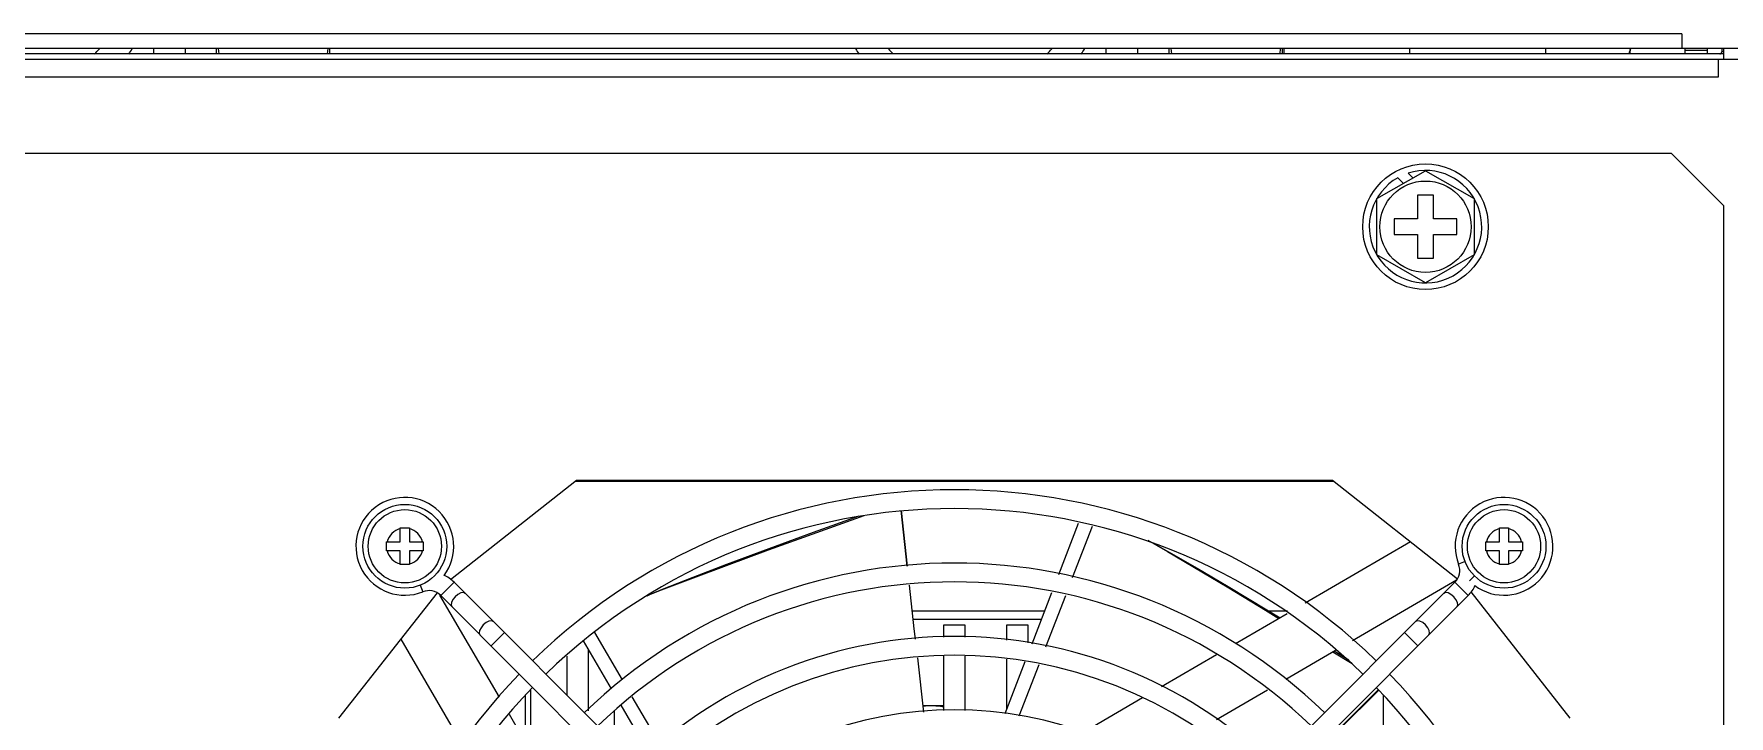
# Model space of a CAD drawing. Header units: millimetres. Extents: x 0 to 141, y -1 to 90.
# Drawn here: x 16.5 to 32.69, y 42.33 to 48.84 of the extents above; entities that cross this region are included whole.
import ezdxf

# ---------------------------------------------------------------- set-up
doc = ezdxf.new("R2010")
doc.units = ezdxf.units.MM

msp = doc.modelspace()

# ---------------------------------------------------------------- linework, layer by layer
for p, q in [((32.24, 48.84), (2.94, 48.84)), ((32.24, 48.84), (32.24, 48.7)), ((34.44, 48.7), (1.44, 48.7)), ((1.44, 48.6), (34.39, 48.6)), ((32.64, 48.65), (2.84, 48.65)), ((17.642, 48.65), (17.642, 48.7)), ((17.942, 48.7), (17.942, 48.65)), ((18.242, 48.65), (18.242, 48.7)), ((18.258, 48.7), (18.265, 48.65)), ((19.305, 48.7), (19.298, 48.65)), ((19.322, 48.7), (19.322, 48.65)), ((26.74, 48.65), (26.74, 48.7)), ((27.04, 48.7), (27.04, 48.65)), ((27.34, 48.65), (27.34, 48.7)), ((27.357, 48.7), (27.363, 48.65)), ((28.403, 48.7), (28.397, 48.65)), ((28.42, 48.7), (28.42, 48.65)), ((28.44, 48.65), (28.44, 48.7)), ((29.64, 48.65), (29.64, 48.7)), ((30.94, 48.65), (30.94, 48.7)), ((31.74, 48.65), (31.74, 48.669)), ((31.742, 48.668), (31.741, 48.65)), ((31.744, 48.685), (31.742, 48.668)), ((32.27, 48.65), (32.27, 48.7)), ((32.27, 48.686), (32.48, 48.686)), ((32.48, 48.7), (32.48, 48.65)), ((32.59, 48.43), (32.59, 48.6)), ((32.62, 48.7), (32.62, 48.67)), ((32.64, 48.67), (32.62, 48.67)), ((32.64, 48.6), (32.64, 48.7)), ((2.99, 48.43), (32.59, 48.43)), ((32.14, 47.7), (3.44, 47.7)), ((32.64, 47.2), (32.14, 47.7)), ((29.326, 47.268), (29.79, 47.535)), ((29.526, 47.468), (29.58, 47.414)), ((29.67, 47.466), (29.625, 47.511)), ((29.79, 47.535), (30.254, 47.268)), ((29.715, 47.3), (29.715, 47.075)), ((29.865, 47.3), (29.715, 47.3)), ((29.865, 47.075), (29.865, 47.3)), ((29.326, 46.732), (29.326, 47.268)), ((30.254, 47.268), (30.254, 46.732)), ((32.64, 30.2), (32.64, 47.2)), ((29.49, 47.075), (29.49, 46.925)), ((29.715, 47.075), (29.49, 47.075)), ((30.09, 47.075), (29.865, 47.075)), ((30.09, 46.925), (30.09, 47.075)), ((29.49, 46.925), (29.715, 46.925)), ((29.715, 46.925), (29.715, 46.7)), ((29.865, 46.7), (29.865, 46.925)), ((29.865, 46.925), (30.09, 46.925)), ((29.79, 46.464), (29.326, 46.732)), ((29.715, 46.7), (29.865, 46.7)), ((30.254, 46.732), (29.79, 46.464)), ((20.476, 43.632), (21.68, 44.58)), ((28.917, 44.567), (21.663, 44.567)), ((21.68, 44.58), (28.9, 44.58)), ((28.9, 44.58), (30.095, 43.639)), ((23.944, 44.085), (24.379, 44.242)), ((23.976, 44.083), (24.429, 44.245)), ((24.84, 43.759), (24.78, 44.292)), ((24.843, 43.759), (24.786, 44.292)), ((19.996, 43.994), (19.996, 44.125)), ((19.996, 44.125), (20.084, 44.125)), ((20.084, 44.125), (20.084, 43.994)), ((26.287, 43.68), (26.475, 44.17)), ((26.419, 43.652), (26.608, 44.143)), ((30.496, 43.994), (30.496, 44.125)), ((30.496, 44.125), (30.584, 44.125)), ((30.584, 44.125), (30.584, 43.994)), ((19.865, 43.906), (19.865, 43.994)), ((19.865, 43.994), (19.996, 43.994)), ((19.996, 43.906), (19.865, 43.906)), ((19.996, 43.775), (19.996, 43.906)), ((20.084, 43.994), (20.215, 43.994)), ((20.084, 43.906), (20.084, 43.775)), ((20.215, 43.906), (20.084, 43.906)), ((20.215, 43.994), (20.215, 43.906)), ((27.138, 44.007), (27.221, 43.96)), ((29.647, 43.992), (28.64, 43.406)), ((30.365, 43.906), (30.365, 43.994)), ((30.365, 43.994), (30.496, 43.994)), ((30.496, 43.906), (30.365, 43.906)), ((30.496, 43.775), (30.496, 43.906)), ((30.584, 43.994), (30.715, 43.994)), ((30.584, 43.906), (30.584, 43.775)), ((30.715, 43.906), (30.584, 43.906)), ((30.715, 43.994), (30.715, 43.906)), ((20.084, 43.775), (19.996, 43.775)), ((30.169, 43.804), (30.105, 43.779)), ((30.584, 43.775), (30.496, 43.775)), ((20.186, 43.579), (20.211, 43.516)), ((20.51, 43.607), (20.383, 43.48)), ((20.51, 43.607), (24.647, 39.471)), ((24.907, 43.161), (24.86, 43.579)), ((24.907, 43.161), (24.862, 43.579)), ((30.07, 43.607), (25.933, 39.471)), ((29.093, 43.052), (30.087, 43.63)), ((30.197, 43.48), (30.07, 43.607)), ((30.258, 43.668), (30.21, 43.62)), ((19.41, 42.31), (20.351, 43.505)), ((20.943, 42.51), (20.376, 43.485)), ((20.383, 43.48), (24.519, 39.343)), ((22.354, 43.478), (22.382, 43.489)), ((26.033, 43.02), (26.221, 43.509)), ((30.197, 43.48), (26.061, 39.343)), ((26.164, 42.991), (26.353, 43.481)), ((30.222, 43.514), (31.17, 42.31)), ((26.152, 43.33), (24.889, 43.33)), ((26.122, 43.251), (24.897, 43.251)), ((28.469, 43.307), (27.976, 43.02)), ((28.471, 43.33), (28.298, 43.33)), ((20.991, 43.126), (20.864, 42.999)), ((22.118, 42.677), (21.855, 43.126)), ((24.918, 43.063), (24.907, 43.161)), ((25.19, 43.083), (25.19, 43.2)), ((25.19, 43.2), (25.39, 43.2)), ((25.39, 43.2), (25.39, 43.083)), ((25.79, 43.054), (25.79, 43.2)), ((25.79, 43.2), (25.99, 43.2)), ((25.99, 43.2), (25.99, 43.029)), ((29.716, 42.999), (29.589, 43.126)), ((20.003, 43.064), (20.583, 42.067)), ((22.015, 42.59), (21.746, 43.048)), ((21.79, 42.973), (21.79, 42.38)), ((27.793, 42.913), (27.269, 42.609)), ((28.455, 42.682), (28.931, 42.958)), ((28.906, 42.943), (29.088, 42.831)), ((28.919, 42.951), (29.058, 42.865)), ((21.59, 42.527), (21.59, 42.903)), ((24.998, 42.368), (24.939, 42.885)), ((25.19, 42.383), (25.19, 42.903)), ((25.39, 42.903), (25.39, 42.383)), ((25.776, 42.354), (25.967, 42.85)), ((25.79, 42.39), (25.79, 42.874)), ((25.91, 42.333), (26.099, 42.822)), ((21.19, 42.529), (21.19, 42.084)), ((21.24, 42.576), (21.24, 41.998)), ((22.374, 41.977), (22.106, 42.434)), ((22.477, 42.064), (22.213, 42.514)), ((24.991, 42.43), (25.19, 42.43)), ((27.087, 42.503), (26.517, 42.171)), ((27.793, 42.296), (28.28, 42.58)), ((28.97, 42.212), (29.337, 42.579)), ((28.972, 42.209), (29.341, 42.575)), ((29.39, 41.707), (29.39, 42.529)), ((21.318, 41.864), (21.039, 42.344)), ((22.04, 42.376), (22.04, 42.077))]:
    msp.add_line(p, q)
for points in [[(31.747, 48.7), (31.747, 48.7), (31.744, 48.685)], [(22.381, 43.49), (22.501, 43.54), (22.796, 43.656), (23.115, 43.778), (23.52, 43.93), (23.944, 44.085)], [(22.382, 43.489), (22.492, 43.533), (22.772, 43.64), (23.112, 43.768), (23.515, 43.916), (23.976, 44.083)], [(27.221, 43.96), (27.324, 43.901), (27.583, 43.749), (27.894, 43.562), (28.261, 43.34), (28.39, 43.261)], [(27.222, 43.961), (27.335, 43.898), (27.61, 43.74), (27.904, 43.567), (28.275, 43.345), (28.402, 43.267)], [(20.616, 43.501), (20.599, 43.508), (20.575, 43.505), (20.548, 43.491), (20.521, 43.469), (20.499, 43.442), (20.485, 43.415), (20.482, 43.391), (20.489, 43.374)], [(30.091, 43.374), (30.098, 43.391), (30.095, 43.415), (30.081, 43.442), (30.059, 43.469), (30.032, 43.491), (30.005, 43.505), (29.981, 43.508), (29.964, 43.501)], [(20.885, 43.232), (20.868, 43.239), (20.844, 43.236), (20.817, 43.222), (20.79, 43.2), (20.768, 43.173), (20.754, 43.146), (20.751, 43.122), (20.758, 43.105)], [(29.822, 43.105), (29.829, 43.122), (29.826, 43.146), (29.812, 43.173), (29.79, 43.2), (29.763, 43.222), (29.736, 43.236), (29.712, 43.239), (29.695, 43.232)], [(24.992, 42.425), (25.015, 42.428), (25.069, 42.43)], [(25.069, 42.43), (25.113, 42.428), (25.157, 42.424), (25.19, 42.418)]]:
    msp.add_lwpolyline(points)
for centre, radius in [((29.79, 47), 0.6), ((29.79, 47), 0.436), ((20.04, 43.95), 0.4), ((20.04, 43.95), 0.35), ((30.54, 43.95), 0.4), ((30.54, 43.95), 0.35)]:
    msp.add_circle(centre, radius)
for centre, radius, start, end in [((16.342, 49.4), 1.05, 314.3541, 317.9956), ((16.342, 49.4), 1.3, 324.6674, 327.3935), ((25.44, 49.4), 1.3, 212.6065, 215.3326), ((25.44, 49.4), 1.05, 222.0044, 225.6459), ((25.44, 49.4), 1.05, 314.3541, 317.9956), ((25.44, 49.4), 1.3, 324.6674, 327.3935), ((31.862, 48.669), 0.122, 165.2432, 180), ((32.6, 48.67), 0.02, 270, 0), ((29.79, 47), 0.537, 119.3662, 107.9007), ((20.04, 43.95), 0.467, 323.2868, 291.5016), ((25.29, 38.7), 5.79, 45.8941, 134.1059), ((30.54, 43.95), 0.467, 233.2738, 201.5016), ((25.29, 38.7), 5.61, 45.9227, 134.0773), ((20.04, 43.95), 0.174, 104.5292, 165.4708), ((20.04, 43.95), 0.174, 14.5292, 75.4708), ((30.54, 43.95), 0.174, 104.5292, 165.4708), ((30.54, 43.95), 0.174, 14.5292, 75.4708), ((20.04, 43.95), 0.174, 194.5292, 255.4708), ((20.04, 43.95), 0.174, 284.5292, 345.4708), ((30.54, 43.95), 0.174, 194.5292, 255.4708), ((30.54, 43.95), 0.174, 284.5292, 345.4708), ((25.29, 38.7), 5.09, 46.0168, 133.9832), ((29.957, 43.72), 0.16, 315, 21.5016), ((20.27, 43.367), 0.34, 45, 65.2944), ((25.29, 38.7), 4.91, 46.0511, 133.9489), ((29.957, 43.72), 0.34, 315, 335.2944), ((20.27, 43.367), 0.16, 45, 111.5016), ((25.29, 38.7), 4.39, 46.1756, 133.8244), ((25.29, 38.7), 4.21, 46.2259, 133.7741), ((25.29, 38.7), 5.79, 135.8895, 224.1105), ((25.29, 38.7), 5.61, 135.9182, 224.0818), ((25.29, 38.7), 5.61, 315.9182, 44.0818), ((25.29, 38.7), 5.79, 315.8895, 44.1105), ((25.29, 38.7), 3.69, 46.3967, 133.6033)]:
    msp.add_arc(centre, radius, start, end)

doc.saveas('drawing.dxf')
